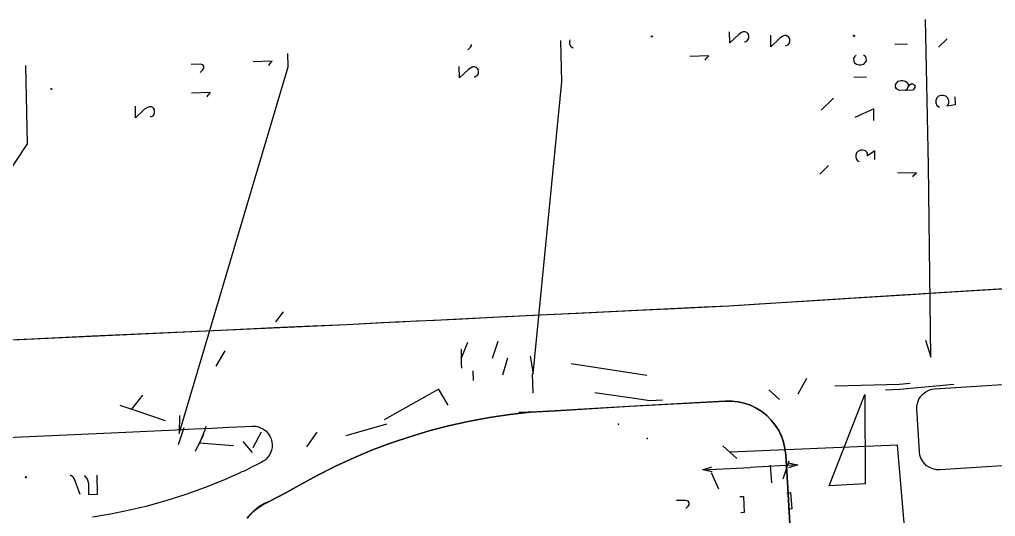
# Model space of a CAD drawing. Header units: metres. Extents: x 131 to 658, y 22 to 173.
# Drawn here: x 444.6 to 498.2, y 128.5 to 155.8 of the extents above; entities that cross this region are included whole.
import ezdxf

# ---------------------------------------------------------------- set-up
doc = ezdxf.new("R2010")
doc.units = ezdxf.units.M
for name, color, linetype in [('BOUNDARY', 7, 'Continuous'), ('ELECTR_CABLE', 7, 'Continuous'), ('ELECTR_CABLE_COMM', 7, 'Continuous'), ('GRASS', 7, 'Continuous'), ('OVERHEAD_POWER_LINE', 7, 'Continuous'), ('SEWER', 7, 'Continuous'), ('SIDEWALK_PATH', 7, 'Continuous'), ('TREE', 7, 'Continuous')]:
    doc.layers.add(name, color=color, linetype=linetype)

msp = doc.modelspace()

# ---------------------------------------------------------------- linework, layer by layer
at = {"layer": 'BOUNDARY'}
msp.add_lwpolyline([(443.637, 138.195), (445.302, 138.273), (448.631, 138.428), (450.296, 138.506), (453.613, 138.65), (455.278, 138.728), (458.607, 138.883), (460.272, 138.961), (462.602, 139.061), (462.602, 139.061), (463.601, 139.116), (465.265, 139.194), (468.594, 139.349), (470.259, 139.438), (473.588, 139.594), (475.252, 139.671), (478.581, 139.838), (480.235, 139.915), (483.564, 140.082), (485.228, 140.182), (488.557, 140.393), (490.222, 140.492), (493.54, 140.703), (495.204, 140.814), (498.533, 141.014)], dxfattribs=at)
at = {"layer": 'ELECTR_CABLE'}
for points in [[(494.372, 138.195), (494.649, 137.263), (494.538, 147.783), (494.367, 155.791)], [(479.403, 154.893), (479.325, 154.818), (479.323, 154.889)], [(484.429, 154.574), (484.474, 154.574), (484.573, 154.63), (484.618, 154.674), (484.673, 154.763), (484.662, 154.94), (484.618, 155.029), (484.562, 155.074), (484.462, 155.118), (484.363, 155.118), (484.263, 155.074), (484.118, 154.974), (483.63, 154.519), (483.609, 155.112)], [(486.682, 154.363), (486.726, 154.363), (486.726, 154.363), (486.826, 154.408), (486.826, 154.408), (486.87, 154.463), (486.87, 154.463), (486.926, 154.552), (486.926, 154.552), (486.915, 154.73), (486.915, 154.73), (486.87, 154.818), (486.87, 154.818), (486.815, 154.863), (486.815, 154.863), (486.715, 154.907), (486.715, 154.907), (486.615, 154.907), (486.615, 154.907), (486.515, 154.852), (486.515, 154.852), (486.371, 154.763), (486.371, 154.763), (485.883, 154.297), (485.883, 154.297), (485.872, 154.929)], [(472.656, 137.308), (472.822, 136.342), (474.398, 152.366), (474.349, 154.645)], [(474.844, 154.67), (474.819, 154.596), (474.819, 154.463), (474.875, 154.33), (474.93, 154.286), (475.03, 154.241)], [(493.373, 154.43), (492.674, 154.419)], [(495.559, 154.73), (495.071, 154.275)], [(458.318, 153.265), (458.363, 153.354), (458.363, 153.354), (458.507, 153.498), (458.507, 153.498), (457.464, 153.476)], [(493.273, 151.911), (493.373, 152), (493.373, 152), (493.418, 152.089), (493.418, 152.089), (493.517, 152.233), (493.517, 152.233), (493.617, 152.277), (493.617, 152.277), (493.717, 152.233), (493.717, 152.233), (493.773, 152.188), (493.773, 152.188), (493.773, 152.055), (493.773, 152.055), (493.728, 151.966), (493.728, 151.966), (493.673, 151.922), (493.673, 151.922), (492.929, 151.9), (492.929, 151.9), (492.829, 151.944), (492.829, 151.944), (492.774, 151.989), (492.774, 151.989), (492.718, 152.077), (492.718, 152.077), (492.718, 152.211), (492.718, 152.211), (492.774, 152.299), (492.774, 152.299), (492.863, 152.399), (492.863, 152.399), (493.018, 152.444), (493.018, 152.444), (493.118, 152.444), (493.118, 152.444), (493.262, 152.41), (493.262, 152.41), (493.373, 152.322), (493.373, 152.322), (493.418, 152.233), (493.418, 152.233), (493.418, 152.089)], [(446.423, 151.989), (446.378, 151.944), (446.378, 151.944), (446.323, 151.989), (446.323, 151.989), (446.378, 152.033)], [(495.981, 151.545), (495.992, 151.101), (495.992, 151.101), (495.537, 151.045), (495.537, 151.045), (495.593, 151.09), (495.593, 151.09), (495.637, 151.223), (495.637, 151.223), (495.637, 151.367), (495.637, 151.367), (495.581, 151.5), (495.581, 151.5), (495.482, 151.589), (495.482, 151.589), (495.326, 151.622), (495.326, 151.622), (495.226, 151.622), (495.226, 151.622), (495.082, 151.578), (495.082, 151.578), (494.982, 151.489), (494.982, 151.489), (494.938, 151.345), (494.938, 151.345), (494.938, 151.212), (494.938, 151.212), (494.993, 151.079), (494.993, 151.079), (495.038, 151.034), (495.038, 151.034), (495.138, 150.99)], [(489.323, 151.467), (488.635, 150.812)], [(451.805, 150.468), (451.86, 150.468), (451.86, 150.468), (451.96, 150.513), (451.96, 150.513), (452.004, 150.557), (452.004, 150.557), (452.049, 150.646), (452.049, 150.646), (452.049, 150.835), (452.049, 150.835), (451.993, 150.923), (451.993, 150.923), (451.949, 150.968), (451.949, 150.968), (451.849, 151.001), (451.849, 151.001), (451.749, 151.001), (451.749, 151.001), (451.649, 150.957), (451.649, 150.957), (451.494, 150.868), (451.494, 150.868), (451.006, 150.402), (451.006, 150.402), (450.995, 151.034)], [(489.045, 147.772), (488.557, 147.306)], [(493.673, 147.15), (493.728, 147.25), (493.728, 147.25), (493.873, 147.384), (493.873, 147.384), (492.829, 147.361)], [(459.095, 139.749), (458.674, 139.205)], [(468.872, 137.696), (468.883, 137.441), (468.883, 137.441), (468.883, 136.919), (468.883, 136.919), (468.894, 136.653)], [(468.883, 137.174), (469.249, 138.084)], [(470.603, 137.208), (470.913, 138.14)], [(455.433, 136.764), (455.922, 137.618)], [(471.169, 136.287), (471.435, 137.23)], [(474.919, 136.908), (479.058, 136.265)], [(469.515, 136.509), (469.526, 135.976)], [(489.378, 135.688), (492.929, 135.787), (492.929, 135.787), (493.517, 135.843)], [(464.666, 133.845), (467.595, 135.488)], [(450.129, 134.633), (450.795, 134.4), (450.795, 134.4), (452.626, 133.779)], [(454.867, 133.457), (454.779, 133.213), (454.779, 133.213), (454.579, 132.725), (454.579, 132.725), (454.49, 132.481)], [(462.569, 132.969), (464.788, 133.612)], [(453.658, 133.379), (453.336, 132.447)], [(460.405, 132.347), (460.971, 133.146)]]:
    msp.add_lwpolyline(points, dxfattribs=at)
at = {"layer": 'ELECTR_CABLE_COMM'}
for points in [[(490.488, 154.907), (490.444, 154.863), (490.444, 154.863), (490.388, 154.907), (490.388, 154.907), (490.433, 154.952)], [(469.249, 154.13), (469.393, 154.275), (469.449, 154.363), (469.442, 154.416)], [(453.414, 134.056), (453.392, 133.08), (459.384, 153.198), (459.368, 153.935)], [(482.276, 153.564), (482.332, 153.653), (482.332, 153.653), (482.476, 153.797), (482.476, 153.797), (481.422, 153.764)], [(490.566, 153.831), (490.466, 153.742), (490.466, 153.742), (490.41, 153.653), (490.41, 153.653), (490.421, 153.509), (490.421, 153.509), (490.466, 153.42), (490.466, 153.42), (490.521, 153.376), (490.521, 153.376), (490.577, 153.342), (490.577, 153.342), (490.721, 153.298), (490.721, 153.298), (490.821, 153.298), (490.821, 153.298), (490.976, 153.342), (490.976, 153.342), (491.065, 153.442), (491.065, 153.442), (491.121, 153.531), (491.121, 153.531), (491.109, 153.664), (491.109, 153.664), (491.065, 153.753), (491.065, 153.753), (490.965, 153.842)], [(434.216, 133.058), (433.917, 132.125), (445.069, 148.97), (444.977, 153.274)], [(454.546, 152.888), (454.701, 153.032), (454.701, 153.032), (454.745, 153.121), (454.745, 153.121), (454.745, 153.209), (454.745, 153.209), (454.69, 153.298), (454.69, 153.298), (454.546, 153.342), (454.546, 153.342), (454.046, 153.331)], [(469.582, 152.654), (469.626, 152.654), (469.626, 152.654), (469.726, 152.71), (469.726, 152.71), (469.781, 152.754), (469.781, 152.754), (469.826, 152.843), (469.826, 152.843), (469.826, 153.021), (469.826, 153.021), (469.77, 153.109), (469.77, 153.109), (469.715, 153.154), (469.715, 153.154), (469.615, 153.198), (469.615, 153.198), (469.515, 153.198), (469.515, 153.198), (469.426, 153.143), (469.426, 153.143), (469.271, 153.054), (469.271, 153.054), (468.783, 152.599), (468.783, 152.599), (468.772, 153.22)], [(491.132, 152.632), (490.433, 152.61)], [(454.923, 151.556), (454.978, 151.645), (454.978, 151.645), (455.123, 151.778), (455.123, 151.778), (454.08, 151.756)], [(491.531, 150.258), (491.52, 150.89), (491.52, 150.89), (490.488, 150.413)], [(491.587, 148.105), (491.576, 148.593), (491.576, 148.593), (491.176, 148.316), (491.176, 148.316), (491.176, 148.449), (491.176, 148.449), (491.121, 148.538), (491.121, 148.538), (491.076, 148.582), (491.076, 148.582), (490.921, 148.626), (490.921, 148.626), (490.821, 148.626), (490.821, 148.626), (490.677, 148.571), (490.677, 148.571), (490.577, 148.482), (490.577, 148.482), (490.532, 148.349), (490.532, 148.349), (490.532, 148.216), (490.532, 148.216), (490.588, 148.083), (490.588, 148.083), (490.632, 148.038), (490.632, 148.038), (490.732, 147.994)], [(472.766, 136.342), (472.8, 135.288)], [(487.37, 135.255), (487.858, 136.109)], [(492.175, 135.477), (492.963, 135.51), (492.963, 135.51), (495.925, 135.776)], [(450.795, 134.4), (451.405, 135.177)], [(467.606, 135.532), (468.139, 134.633)], [(476.206, 135.321), (478.393, 135.011), (478.393, 135.011), (479.225, 134.889), (479.225, 134.889), (479.935, 134.922)], [(485.761, 135.466), (486.349, 134.933)], [(454.723, 133.024), (454.268, 132.081)], [(457.453, 132.303), (457.919, 133.169)], [(456.377, 132.392), (454.49, 132.547)], [(457.42, 132.037), (456.909, 132.636)], [(483.231, 132.403), (484.008, 131.693)], [(492.829, 132.436), (483.619, 132.048)], [(495.282, 103.917), (492.829, 132.436)], [(485.838, 131.338), (485.916, 130.361)], [(486.859, 131.56), (486.538, 130.561)], [(447.965, 129.717), (447.643, 130.561), (447.643, 130.561), (447.588, 130.661), (447.588, 130.661), (447.544, 130.716), (447.544, 130.716), (447.455, 130.761), (447.455, 130.761), (447.41, 130.761)], [(448.176, 130.772), (448.309, 130.627), (448.309, 130.627), (448.365, 130.528), (448.365, 130.528), (448.409, 130.328), (448.409, 130.328), (448.42, 129.729), (448.42, 129.729), (448.908, 129.74), (448.908, 129.74), (448.897, 130.783)], [(482.598, 130.927), (482.998, 130.028)], [(444.991, 130.616), (444.947, 130.672), (444.947, 130.672), (444.98, 130.716), (444.98, 130.716), (445.036, 130.672)], [(486.759, 129.817), (486.959, 129.828), (486.959, 129.828), (487.026, 128.941), (487.026, 128.941), (486.826, 128.918)], [(484.174, 129.618), (484.374, 129.618), (484.374, 129.618), (484.418, 128.73), (484.418, 128.73), (484.218, 128.719)]]:
    msp.add_lwpolyline(points, dxfattribs=at)
at = {"layer": 'GRASS'}
for points in [[(501.429, 131.482), (495.149, 131.082), (494.96, 131.082), (494.771, 131.127), (494.594, 131.204), (494.427, 131.304), (494.305, 131.426), (494.194, 131.571), (494.117, 131.726), (494.061, 131.892), (494.039, 132.059), (493.928, 133.868), (493.906, 134.167), (493.895, 134.4), (493.895, 134.422), (493.895, 134.589), (493.895, 134.6), (493.939, 134.778), (493.939, 134.789), (494.006, 134.955), (494.089, 135.081), (494.106, 135.122), (494.217, 135.233), (494.239, 135.255), (494.383, 135.366), (494.549, 135.454), (494.705, 135.51), (494.882, 135.532), (501.152, 135.921)], [(457.12, 128.419), (457.231, 128.563), (457.287, 128.619), (457.353, 128.685), (457.442, 128.774), (457.675, 128.963), (457.919, 129.129), (458.185, 129.274), (458.407, 129.385), (459.206, 129.795), (459.994, 130.239), (460.971, 130.772), (461.969, 131.271), (462.979, 131.737), (464.011, 132.17), (465.054, 132.558), (466.108, 132.913), (467.174, 133.235), (468.261, 133.513), (469.349, 133.757), (470.436, 133.956), (471.546, 134.123), (472.656, 134.245), (474.031, 134.312), (475.785, 134.422), (478.137, 134.567), (483.375, 134.855), (483.73, 134.855), (484.074, 134.811), (484.418, 134.733), (484.751, 134.622), (485.073, 134.467), (485.372, 134.278), (485.65, 134.056), (485.894, 133.812), (486.116, 133.535), (486.305, 133.246), (486.46, 132.924), (486.571, 132.592), (486.649, 132.248), (486.693, 131.904), (486.771, 130.672), (486.804, 130.084), (486.959, 127.443)], [(443.527, 132.836), (450.462, 133.146), (453.214, 133.28), (454.213, 133.324), (455.189, 133.368), (456.121, 133.413), (457.031, 133.457), (457.397, 133.479), (457.608, 133.468), (457.797, 133.424), (457.864, 133.391), (457.986, 133.335), (458.152, 133.213), (458.285, 133.069), (458.396, 132.891), (458.441, 132.78), (458.463, 132.702), (458.485, 132.58), (458.496, 132.503), (458.496, 132.37), (458.496, 132.303), (458.463, 132.159), (458.452, 132.103), (458.374, 131.915), (458.307, 131.837), (458.252, 131.748), (458.174, 131.67), (458.108, 131.615), (458.008, 131.548), (457.941, 131.504), (457.83, 131.449), (457.608, 131.338), (457.364, 131.216), (457.109, 131.082), (456.92, 130.994), (456.832, 130.96), (456.576, 130.838), (456.321, 130.727), (455.877, 130.528), (454.823, 130.106), (453.758, 129.717), (452.67, 129.373), (451.572, 129.074), (450.595, 128.841), (449.619, 128.652), (448.642, 128.486)]]:
    msp.add_lwpolyline(points, dxfattribs=at)
at = {"layer": 'OVERHEAD_POWER_LINE'}
for points in [[(487.359, 131.349), (484.74, 131.204)], [(486.826, 131.46), (487.359, 131.349), (487.359, 131.349), (486.837, 131.182)], [(482.654, 130.971), (482.121, 131.082), (482.121, 131.082), (482.643, 131.249)], [(482.121, 131.082), (484.74, 131.204)]]:
    msp.add_lwpolyline(points, dxfattribs=at)
at = {"layer": 'SEWER'}
msp.add_lwpolyline([(481.2, 128.952), (481.344, 129.085), (481.344, 129.085), (481.389, 129.174), (481.389, 129.174), (481.389, 129.263), (481.389, 129.263), (481.344, 129.351), (481.344, 129.351), (481.189, 129.396), (481.189, 129.396), (480.69, 129.396)], dxfattribs=at)
at = {"layer": 'SIDEWALK_PATH'}
for points in [[(441.03, 138.073), (455.666, 138.75), (462.602, 139.061), (464.522, 139.161), (465.454, 139.205), (466.43, 139.25), (467.429, 139.294), (468.461, 139.349), (469.515, 139.394), (470.603, 139.449), (471.701, 139.505), (472.833, 139.56), (473.987, 139.616), (475.163, 139.671), (482.21, 140.015), (483.575, 140.082), (491.021, 140.548), (499.831, 141.103)], [(486.959, 127.443), (486.804, 130.084), (486.771, 130.672), (486.693, 131.904), (486.649, 132.248), (486.571, 132.592), (486.46, 132.924), (486.449, 132.947), (486.305, 133.246), (486.116, 133.535), (485.894, 133.812), (485.65, 134.056), (485.372, 134.278), (485.073, 134.467), (484.751, 134.622), (484.418, 134.733), (484.074, 134.811), (483.73, 134.855), (483.375, 134.855), (478.381, 134.58), (474.031, 134.312), (473.044, 134.267), (472.046, 134.22), (472.656, 134.245), (471.546, 134.123), (470.436, 133.956), (469.349, 133.757), (468.261, 133.513), (467.174, 133.235), (466.108, 132.913), (465.054, 132.558), (464.011, 132.17), (462.979, 131.737), (461.969, 131.271), (461.292, 130.938), (460.971, 130.772), (460.371, 130.439), (459.994, 130.239), (459.473, 129.95), (459.206, 129.795), (458.607, 129.484), (458.407, 129.385), (458.085, 129.229), (457.775, 129.041), (457.486, 128.808), (457.231, 128.563), (457.12, 128.419)]]:
    msp.add_lwpolyline(points, dxfattribs=at)
msp.add_lwpolyline([(491.054, 130.306), (489.079, 130.206), (491.043, 135.21)], close=True, dxfattribs=at)
at = {"layer": 'TREE'}
for p in [(477.503, 133.588), (479.09, 132.802)]:
    msp.add_point(p, dxfattribs=at)

doc.saveas('drawing.dxf')
